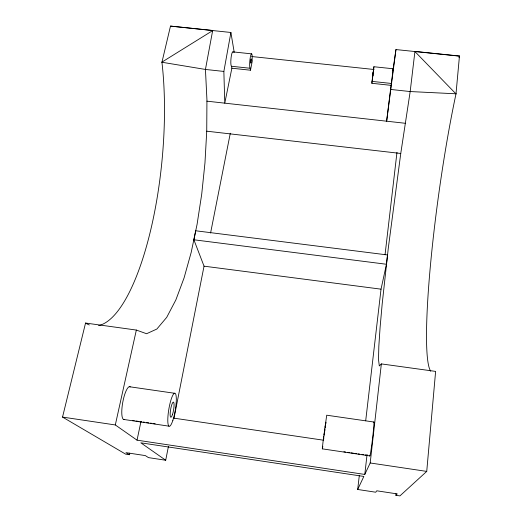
<?xml version="1.0" encoding="UTF-8"?>
<svg xmlns="http://www.w3.org/2000/svg" width="522" height="522" viewBox="0 0 522 522"><rect width="100%" height="100%" fill="white"/><g stroke="black" fill="none" stroke-linecap="round" stroke-linejoin="round"><path stroke-width="0.78" d="M129.743 453.161L129.41 454.714L125.606 454.133L62.536 417.085L85.549 323.046L136.346 330.061L146.578 333.728L156.848 329.049L166.72 317.343L175.862 299.915L184.07 277.926L191.183 252.407L197.101 224.225L201.72 194.158L204.963 162.91L206.738 131.185L206.934 99.741L205.44 69.446L212.682 30.465L170.498 26.1L161.937 62.248A170.903 52.428 -84.5 0 1 98.586 325.578M372.969 73.948L373.902 66.738L393.236 68.78L391.056 85.36L371.86 83.292L372.943 73.628M373.902 66.738L373.648 69.23M369.876 455.908L322.296 448.848L322.988 442.186L326.707 415.205L373.889 422.024M396.035 493.714L395.872 495.287L399.911 495.9L426.735 471.405L435.622 371.403L381.354 363.906L379.311 365.935L378.515 359.573L378.828 346.243L380.101 327.314L382.182 303.993L388.29 248.198L400.759 153.468L410.181 91.552L414.931 51.41L459.464 56.017L455.993 93.914A177.591 18.433 -82.1 0 0 430.728 371.227M323.555 439.159L323.836 436.633M373.256 72.747L373.465 70.816M62.536 417.085L115.31 424.954L137.032 440.163L364.787 474.439L370.196 462.975L381.354 363.906M364.787 474.439L367.044 454.669M325.232 427.446L325.402 425.985M395.872 495.287L397.281 493.916L376.767 490.797L375.736 492.22L357.687 489.473L359.345 475.255M365.694 420.81L381.034 289.168L386.443 264.262L387.513 254.958L195.724 230.776L193.884 239.781L204.037 266.168L173.943 418.5M385.047 254.736L396.974 152.359M372.904 74.489L372.721 76.14L372.989 74.196M373.054 73.661L373.237 72.003L373.034 73.419M325.845 423.714L326.035 422.187M391.056 85.36L386.639 121.195L395.957 49.57L459.432 56.141M392.688 72.14L392.361 74.783L392.642 72.852M324.051 434.839L324.306 432.849M324.769 431.172L324.932 429.867M371.86 83.292L372.956 75.011M324.573 430.8L324.841 428.836M324.24 435.12L324.416 433.828M392.883 70.698L395.957 49.57M325.089 427.1L325.447 424.738M393.04 70.007L393.236 68.78M323.633 439.243L323.79 438.258M322.805 446.277L322.361 448.861M233.21 52.285A7.236 1.266 -85.1 0 0 231.096 57.577A7.236 1.266 -85.1 0 0 231.527 66.268L231.872 68.212L224.773 103.154L223.86 71.436L230.9 32.475L170.498 26.1M250.488 70.216L252.296 60.878L252.146 59.749A7.256 1.109 -84.8 0 0 251.46 53.877A7.256 1.109 -84.8 0 0 249.803 61.185A7.256 1.109 -84.8 0 0 250.214 68.271L250.488 70.216L231.872 68.212M129.41 454.714L125.952 452.652L145.351 455.602L148.47 457.618L165.702 460.241L168.417 446.486M210.581 233.034L230.3 133.234M137.032 440.163L140.999 421.378M115.31 424.954L136.346 330.061M459.001 57.714L459.464 56.017M390.985 89.477L410.181 91.552L456.026 93.797M357.687 489.473L363.841 476.442L140.836 442.826L165.702 460.241M161.905 62.131L212.702 30.596M232.923 51.88L251.663 53.864M251.643 56.52L374.111 69.504M231.527 66.268L250.214 68.271M372.062 81.393L391.337 83.455M223.86 71.436L205.44 69.446L161.937 62.248M206.921 101.164L405.216 123.27M206.738 131.185L400.759 153.468M193.884 239.781L386.443 264.262M204.037 266.168L381.034 289.168M129.247 386.711L174.426 393.242M173.226 418.057L323.692 440.235M343.9 451.758L345.499 451.993M347.835 452.346L349.446 452.581M350.98 452.809L353.394 453.168M354.914 453.396L356.546 453.631M358.066 453.859L359.704 454.101M362 454.447L363.651 454.688M365.146 454.91L367.592 455.269M132.705 420.491L134.311 420.732M135.916 420.967L138.323 421.326M139.929 421.561L141.534 421.802M143.139 422.037L144.744 422.278M146.349 422.513L148.757 422.872M150.362 423.114L151.967 423.349M153.572 423.59L155.178 423.825M123.466 419.414L168.952 426.161M370.196 462.975L426.735 471.405M414.905 51.528L455.993 93.914M230.9 32.475L234.215 52.337M89.347 324.952A170.903 52.428 -84.5 0 1 85.549 323.046M124.562 419.434A16.711 4.13 -79.7 0 1 122.69 402.716A16.711 4.13 -79.7 0 1 130.304 386.893M373.693 422.181A17.167 0.692 -83.2 0 1 372.525 438.754A17.167 0.692 -83.2 0 1 369.693 455.889M250.593 61.459C250.971 68.101 251.904 53.1 250.593 61.459M172.514 414.468A7.713 1.501 -80.4 0 0 173.572 402.175A7.713 1.501 -80.4 0 0 170.25 412.419A7.713 1.501 -80.4 0 0 172.514 414.468M172.886 420.275A16.789 3.262 -80.4 0 0 175.255 393.399A16.789 3.262 -80.4 0 0 168.012 415.525A16.789 3.262 -80.4 0 0 172.886 420.275"/></g></svg>
